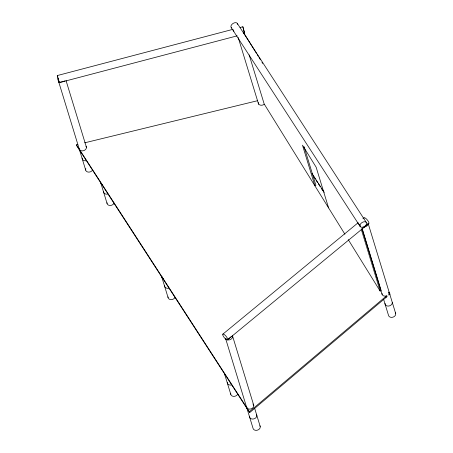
<?xml version="1.0" encoding="UTF-8"?>
<svg xmlns="http://www.w3.org/2000/svg" width="453" height="453" viewBox="0 0 453 453"><rect width="100%" height="100%" fill="white"/><g stroke="black" fill="none" stroke-linecap="round" stroke-linejoin="round"><path stroke-width="0.68" d="M368.136 223.499L364.427 226.947L363.368 227.293M244.32 33.964L244.609 33.199L242.87 26.767L240.101 27.457M387.213 296.455L249.671 412.609L249.393 411.703L386.936 295.549M388.555 294.184L389.631 293.272L388.861 292.083M388.827 295.084L389.908 294.173L389.631 293.272M222.774 334.218L358.017 222.825M362.927 218.782L364.014 217.887M231.404 336.511L227.406 339.801L225.724 338.68A3.698 2.848 -17 0 0 230.577 339.467A3.698 2.848 -17 0 0 232.281 335.396M227.638 339.744L368.878 223.408M64.875 80.861L63.335 81.591L59.819 82.208M348.244 239.609L380.141 291.069L381.132 290.588L362.23 228.771M237.225 35.832L59.173 82.684L58.873 81.897L57.276 75.566L232.599 29.428M249.671 412.609L76.704 145.736L76.432 144.83L77.803 144.496M84.666 142.825L257.661 100.685M101.846 184.524L102.378 184.841A3.698 2.848 -17 0 1 100.86 183.165L107.078 203.505M162.859 278.663L163.397 278.986A3.698 2.848 -17 0 1 161.823 276.557L161.863 277.123M242.831 26.738L244.728 33.856L244.348 32.588M57.276 75.566L57.774 77.033M360.429 226.341L358.08 222.916M59.173 81.97L58.431 79.643M80.294 151.07L79.558 149.654L80.017 150.164A3.698 2.848 -17 0 0 84.762 150.141A3.698 2.848 -17 0 0 86.053 146.308M247.661 409.302L246.925 407.893L247.383 408.402A3.698 2.848 -17 0 0 252.508 408.108A3.698 2.848 -17 0 0 252.899 403.974M233.895 31.302L233.006 29.541M237.219 23.256L366.239 222.327M231.245 27.599L360.265 226.67M311.924 173.374L324.235 192.366M313.357 176.058L315.277 179.026M316.047 180.215L317.587 182.587M318.357 183.776L320.282 186.744M321.432 188.522L322.972 190.894M388.753 292.395L389.908 294.173M76.432 144.83L249.393 411.703M256.387 53.239L243.38 32.248L243.788 33.59M257.134 54.439L258.25 56.234M258.991 57.435L260.481 59.836M261.964 62.231L262.706 63.431M344.903 234.218L264.167 103.952L249.167 54.904M246.834 407.751L246.574 407.145A3.698 2.848 -17 0 1 246.517 406.392M246.845 408.045L247.112 408.657M79.207 148.907L79.468 149.513M79.479 149.813L79.745 150.419M225.583 338.482L225.9 339.24A3.698 1.121 50.5 0 1 222.729 334.314A3.698 1.121 50.5 0 1 226.608 336.97A3.698 1.121 50.5 0 1 226.494 339.648M368.244 223.782L395.673 313.499M361.924 228.397L382.139 294.501M383.583 299.223L388.532 315.413A3.698 2.848 -17 0 0 393.232 317.072A3.698 2.848 -17 0 0 395.378 312.813M361.239 229.252L380.141 291.069M328.584 207.893L316.149 167.214L302.474 145.147L314.909 185.821L315.9 185.339L304.076 146.664M238.204 37.497L258.618 104.275M232.576 336.081L253.816 405.56M254.643 408.261L260.209 426.471M225.639 338.668L253.063 428.385A3.698 2.848 -17 0 0 257.768 430.05A3.698 2.848 -17 0 0 259.914 425.786M224.586 374.065L230.804 394.399M161.874 277.31L168.091 297.644M66.03 80.543L86.449 147.321M58.063 79.756L85.696 170.147M58.007 77.854L58.25 78.76M58.913 81.387L59.173 82.684M392.241 302.553L392.27 302.949A3.698 2.848 -17 0 1 388.374 306.075A3.698 2.848 -17 0 1 385.022 303.363M224.575 373.878L224.535 373.312A3.698 2.848 -17 0 0 225.396 375.322M86.489 160.662A3.698 2.848 -17 0 1 82.191 158.103M256.46 414.489A3.698 2.848 -17 0 1 253.856 418.9A3.698 2.848 -17 0 1 249.558 416.335M231.591 384.914A3.698 2.848 -17 0 1 227.298 382.355M107.865 194.014A3.698 2.848 -17 0 1 103.573 191.455M168.884 288.159A3.698 2.848 -17 0 1 164.586 285.6M381.987 293.419A3.698 2.848 -17 0 0 386.279 295.979L386.556 296.885A3.698 2.848 -17 0 1 385.605 297.038M264.252 104.235A3.698 2.848 -17 0 1 260.243 105.09A3.698 2.848 -17 0 1 258.261 102.52M363.94 218.244A3.698 1.121 50.5 0 1 367.366 220.005A3.698 1.121 50.5 0 1 368.249 223.55M231.738 27.978A3.698 2.31 -32.9 0 1 233.119 23.403A3.698 2.31 -32.9 0 1 237.576 24.428M175.096 297.242A3.698 2.848 -17 0 1 170.917 299.614A3.698 2.848 -17 0 1 168.04 296.896M114.077 203.103A3.698 2.848 -17 0 1 109.903 205.469A3.698 2.848 -17 0 1 107.027 202.751M237.802 393.997A3.698 2.848 -17 0 1 233.629 396.369A3.698 2.848 -17 0 1 230.753 393.651M244.02 31.523A3.698 2.848 -17 0 1 244.314 32.208M63.21 81.229A3.698 2.848 -17 0 1 62.304 81.568M58.879 81.013A3.698 2.848 -17 0 1 58.205 78.244M92.701 169.745A3.698 2.848 -17 0 1 88.063 172.066A3.698 2.848 -17 0 1 85.844 168.635M368.091 223.856A3.698 2.848 -17 0 1 364.189 226.987M389.229 293.006L389.308 294.682L389.206 292.61L389.229 293.006M362.213 227.276A3.698 2.31 -32.9 0 0 366.528 222.859A3.698 2.31 -32.9 0 0 361.013 223.363A3.698 2.31 -32.9 0 0 362.213 227.276"/></g></svg>
